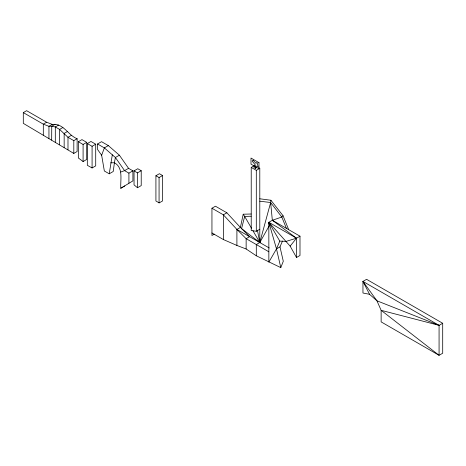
<?xml version="1.0" encoding="UTF-8"?>
<svg xmlns="http://www.w3.org/2000/svg" width="466" height="466" viewBox="0 0 466 466"><rect width="100%" height="100%" fill="white"/><g stroke="black" fill="none" stroke-linecap="round" stroke-linejoin="round"><path stroke-width="0.7" d="M51.668 140.091L51.743 126.239L55.064 124.323C64.553 125.203 68.706 135.548 77.123 138.734L77.123 151.508L73.803 153.425L23.3 123.35L23.3 112.603L26.62 110.687L46.629 122.238L52.268 124.387L55.064 124.323M282.466 241.044L279.984 246.875L283.293 261.257L280.794 267.618L256.3 255.782L256.3 244.545L259.795 242.53L270.647 202.524L270.909 200.252L259.795 198.79M110.739 162.832L114.374 162.745C123.601 167.585 120.263 179.917 120.781 188.264L132.903 180.884L132.903 170.836L128.558 168.331L119.395 155.201L108.328 145.596L101.536 141.676L97.551 143.977L97.551 149.464L101.652 155.271L104.343 170.981L109.23 173.801L112.312 154.811M114.444 162.587L113.215 171.5L109.23 173.801M114.374 162.745L115.411 157.502L119.395 155.201M251.122 214.01L243.217 214.22L240.398 227.414L236.903 229.435L236.903 245.442L246.141 248.99L256.3 255.782M101.652 155.271L104.343 147.897L108.328 145.596M269.115 224.402L268.847 222.288L290.149 246.13L296.504 257.488L299.999 255.473L299.999 236.18L296.504 238.196L268.847 222.288L268.847 262.154L276.489 248.891L279.798 241.114L268.847 222.288L272.336 220.272L281.79 217.034L283.043 215.729L270.909 200.252M243.217 214.22L244.667 216.434L241.574 228.59L259.795 242.53L269.202 225.835M254.069 165.919L254.069 167.702L255.543 168.552L256.492 167.323M290.149 246.13L296.504 238.196L272.336 220.272L270.647 202.524L259.795 201.19M46.629 122.238L43.309 124.154L23.3 112.603M52.268 124.387L48.947 126.303L43.309 124.154L43.309 135.123M58.629 125.028L55.308 126.944L51.743 126.239L48.947 126.303L48.947 138.478M62.91 127.498L59.59 129.414L55.308 126.944L55.308 142.252M67.477 131.494L64.157 133.41L64.157 147.506M71.31 135.379L67.989 137.295L67.989 149.784M59.59 144.792L59.59 129.414L67.989 137.295L73.803 140.65L77.123 138.734M78.34 141.722L81.964 139.625L86.723 142.369L86.723 159.448L83.094 161.545L78.34 157.957L78.34 141.722L83.094 144.466L86.723 142.369M87.323 143.557L90.952 141.466L95.711 144.21L95.711 165.867L92.082 167.958L87.323 165.302L87.323 143.557L92.082 146.307L95.711 144.21M128.558 168.331L124.573 170.632L120.781 172.03M97.551 143.977L104.343 147.897L115.411 157.502L124.573 170.632L128.913 173.136L132.903 170.836M134.039 170.888L137.779 168.727L141.221 170.713L141.221 185.59L137.482 187.751L134.039 184.851L134.039 170.888L137.482 172.874L141.221 170.713M120.781 188.264L124.766 185.963M159.069 202.821L155.918 201.003L155.918 175.729L159.413 173.713L162.564 175.531L162.564 200.945L159.069 202.966L159.069 177.546L162.564 175.531M259.795 229.255L256.3 231.27L251.221 230.53L251.221 167.416L254.133 165.733M251.221 167.416L256.3 170.346L259.795 168.331L259.795 242.53L252.951 230.722M214.278 234.153L211.948 235.499L211.948 208.226L215.443 206.205L226.849 212.793L240.398 227.414L249.636 236.664L269.202 247.959M226.849 212.793L223.354 214.809L211.948 208.226M280.794 267.618L276.489 248.891L279.984 246.875M369.555 294.302L362.956 281.417L366.585 279.32L442.7 323.27L442.7 353.222L439.071 355.313L381.136 321.884L381.136 310.315L376.942 300.797L362.956 281.417L362.956 293.021L369.555 294.302L376.942 300.797L439.071 325.361L442.7 323.27M251.127 216.224L244.667 216.434L251.506 228.235M279.798 241.114L286.153 241.371L296.504 238.196L296.504 257.488M439.071 325.361L381.136 310.315L439.071 355.313L439.071 325.361L362.956 281.417M211.948 232.953L223.354 239.536L236.903 245.442M223.354 239.536L223.354 214.809L236.903 229.435L249.636 236.664L246.141 238.679L246.141 248.99M272.336 220.272L299.999 236.18M258.665 167.678L259.795 168.331M155.918 175.729L159.069 177.546M268.847 251.786L246.141 238.679L236.903 229.435M270.647 202.524L281.79 217.034L286.433 228.375M283.043 215.729L288.687 229.674M268.847 222.288L276.489 248.891M257.43 230.233L259.795 242.53M256.3 170.346L256.3 231.27M255.543 166.77L255.543 168.552M137.482 172.874L137.482 187.751M128.913 173.136L128.913 183.185M92.082 146.307L92.082 167.958M83.094 144.466L83.094 161.545M73.803 140.65L73.803 153.425M253.079 160.188L252.222 161.213L255.275 164.853L254.43 165.611L258.106 166.677L257.022 162.43L256.038 163.321L253.079 160.188M258.974 162.663L250.999 158.056L250.999 164.149L258.974 168.75L258.974 162.663"/></g></svg>
